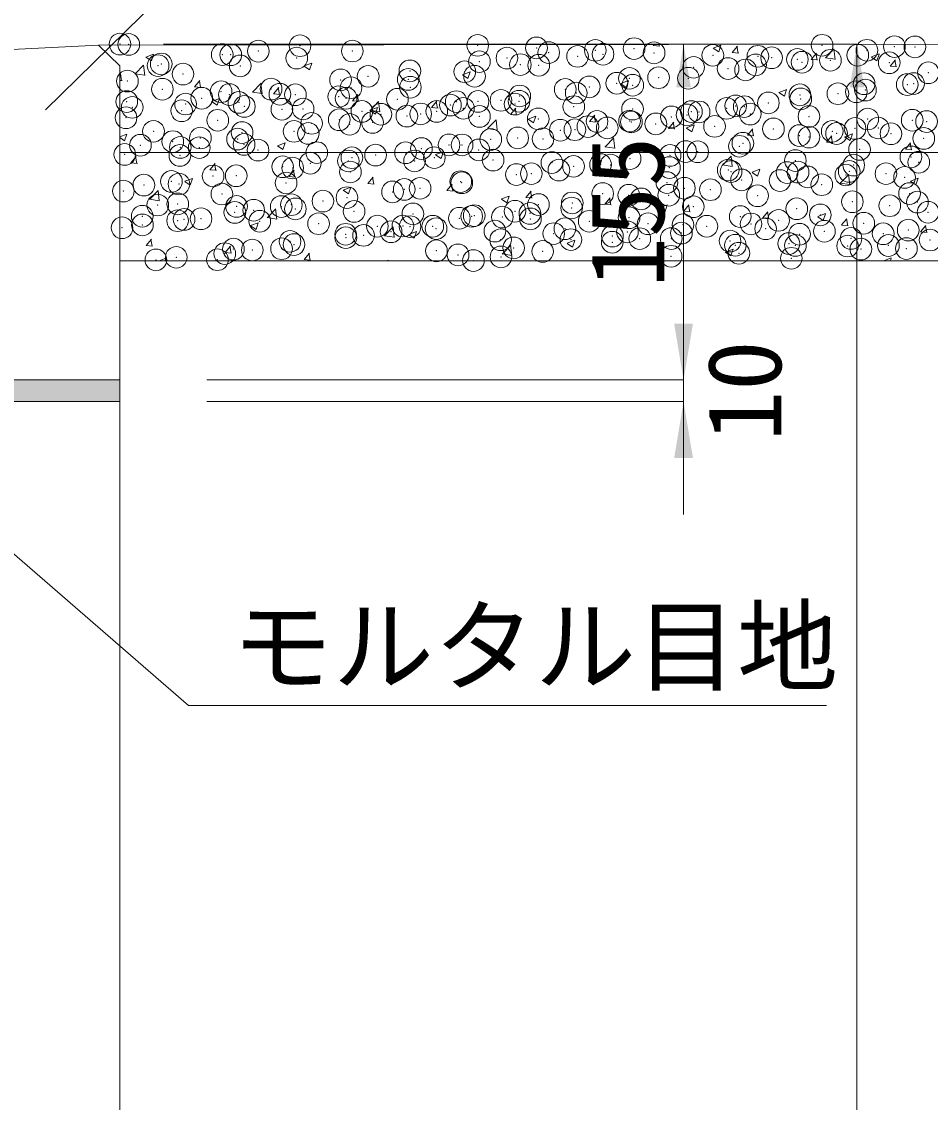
# Model space of a CAD drawing. Units: millimetres at full size, sheet at 1:20; some dimension numbers follow another scale. Extents: x 77366 to 86266, y -8765 to 5947.
# Drawn here: x 79770.4 to 80189.7, y -4796.9 to -4298.2 of the extents above; entities that cross this region are included whole.
import ezdxf
from ezdxf.enums import TextEntityAlignment as Align

# ---------------------------------------------------------------- set-up
doc = ezdxf.new("R2010")
doc.units = ezdxf.units.MM
doc.header["$LTSCALE"] = 20
doc.header["$PDMODE"] = 32
doc.header["$PDSIZE"] = 10
for name, color, linetype, lineweight in [('モルタル', 7, 'Continuous', 13), ('基礎', 7, 'Continuous', 5), ('寸法線', 7, 'Continuous', 13), ('引出線', 4, 'Continuous', 13), ('本体', 2, 'Continuous', 20), ('補助線', 8, 'Continuous', 20)]:
    doc.layers.add(name, color=color, linetype=linetype, lineweight=lineweight)
doc.styles.add('ＭＳ ゴシック', font='')
doc.styles.get('ＭＳ ゴシック').set_extended_font_data('MS Gothic')

# ---------------------------------------------------------------- blocks, each defined once
blk = doc.blocks.new('filled_arrow')
at = {"color": 0, "linetype": 'Continuous', "lineweight": -2}
blk.add_solid([(7.5, 1.25), (0, 0), (7.5, -1.25)], dxfattribs=at)

msp = doc.modelspace()

# ---------------------------------------------------------------- hatches: boundary and pattern name
at = {"layer": 'モルタル'}
msp.add_hatch(color=256, dxfattribs=at).paths.add_polyline_path([(79815.8, -4473.53), (79815.8, -4463.53), (79315.8, -4463.53), (79315.8, -4473.53)])

# ---------------------------------------------------------------- linework, layer by layer
for p, q in [((79835.8, -4308.53), (80155.8, -4308.53)), ((79855.8, -4308.53), (80075.8, -4308.53)), ((80075.8, -4308.53), (80075.8, -4463.53)), ((80155.8, -5473.53), (80155.8, -4308.53)), ((79855.8, -4463.53), (80075.8, -4463.53))]:
    msp.add_line(p, q, dxfattribs=at)
at = {"layer": '基礎', "color": 3, "lineweight": 13}
for p, q in [((79805.81, -4309.03), (80307.36, -4308.53)), ((79815.8, -4358.53), (80307.36, -4358.53)), ((79815.8, -4408.53), (80307.36, -4408.53))]:
    msp.add_line(p, q, dxfattribs=at)
at = {"layer": '基礎'}
for p, q in [((80061.75, -4309.22), (80062.33, -4308.53)), ((80064.57, -4309.53), (80064.38, -4308.53)), ((79827.78, -4314.58), (79831.33, -4313.21)), ((79830.28, -4316.32), (79831.31, -4313.25)), ((80061.75, -4309.23), (80064.79, -4309.49)), ((80089.46, -4310.44), (80091.99, -4312.14)), ((80089.48, -4310.4), (80093.04, -4309.03)), ((80091.99, -4312.14), (80093.02, -4309.07)), ((80098.19, -4312.41), (80100.63, -4309.49)), ((80098.19, -4312.42), (80101.22, -4312.68)), ((80101, -4312.72), (80100.42, -4309.54)), ((80134.62, -4315.6), (80137.07, -4312.68)), ((80137.44, -4315.91), (80136.85, -4312.72)), ((80141.29, -4314.9), (80145.24, -4310.77)), ((80145.75, -4315.6), (80145.19, -4310.78)), ((80162.48, -4314.47), (80166.04, -4313.1)), ((80164.99, -4316.21), (80166.02, -4313.14)), ((79822.73, -4322.34), (79826.68, -4318.21)), ((79827.19, -4323.04), (79826.63, -4318.22)), ((79827.76, -4314.62), (79830.29, -4316.32)), ((79900.78, -4318.65), (79904.34, -4317.28)), ((79903.29, -4320.39), (79904.32, -4317.32)), ((80134.62, -4315.6), (80137.66, -4315.87)), ((80141.25, -4314.82), (80145.77, -4315.52)), ((80162.47, -4314.51), (80164.99, -4316.21)), ((80171.06, -4318.79), (80173.51, -4315.87)), ((80173.88, -4319.1), (80173.29, -4315.91)), ((79815.8, -4322.67), (79816.19, -4322.2)), ((79816.56, -4325.43), (79815.97, -4322.25)), ((79822.69, -4322.26), (79827.21, -4322.96)), ((79900.77, -4318.68), (79903.29, -4320.39)), ((79973.77, -4322.75), (79976.3, -4324.46)), ((79973.79, -4322.72), (79977.35, -4321.35)), ((79976.3, -4324.46), (79977.33, -4321.39)), ((80171.06, -4318.79), (80174.1, -4319.06)), ((79815.8, -4325.3), (79816.78, -4325.39)), ((79850.18, -4328.31), (79852.63, -4325.39)), ((79850.18, -4328.31), (79853.21, -4328.58)), ((79852.99, -4328.62), (79852.41, -4325.43)), ((79876.94, -4330.75), (79880.9, -4326.62)), ((79881.41, -4331.45), (79880.85, -4326.63)), ((79886.61, -4331.5), (79889.06, -4328.58)), ((79889.43, -4331.81), (79888.84, -4328.62)), ((80046.78, -4326.82), (80049.31, -4328.53)), ((80046.8, -4326.78), (80050.35, -4325.42)), ((80049.3, -4328.52), (80050.33, -4325.45)), ((79876.91, -4330.67), (79881.42, -4331.37)), ((79886.61, -4331.5), (79889.65, -4331.77)), ((79923.05, -4334.68), (79925.5, -4331.77)), ((79925.87, -4334.99), (79925.28, -4331.81)), ((80119.78, -4330.89), (80122.31, -4332.59)), ((80119.8, -4330.85), (80123.36, -4329.49)), ((80122.31, -4332.59), (80123.34, -4329.52)), ((79858.08, -4335.07), (79860.61, -4336.77)), ((79858.1, -4335.03), (79861.66, -4333.67)), ((79860.61, -4336.77), (79861.64, -4333.7)), ((79923.05, -4334.69), (79926.09, -4334.95)), ((79931.11, -4339.1), (79934.66, -4337.73)), ((79931.16, -4339.16), (79935.11, -4335.03)), ((79933.61, -4340.84), (79934.64, -4337.77)), ((79935.63, -4339.86), (79935.07, -4335.04)), ((79959.49, -4337.87), (79961.94, -4334.95)), ((79959.49, -4337.88), (79962.52, -4338.14)), ((79962.31, -4338.18), (79961.72, -4335)), ((79995.92, -4341.06), (79998.37, -4338.14)), ((79998.74, -4341.37), (79998.15, -4338.18)), ((79931.09, -4339.14), (79933.62, -4340.84)), ((79931.12, -4339.08), (79935.64, -4339.78)), ((79985.37, -4347.56), (79989.33, -4343.44)), ((79989.84, -4348.27), (79989.28, -4343.45)), ((79995.92, -4341.06), (79998.96, -4341.33)), ((80004.09, -4343.21), (80006.62, -4344.91)), ((80004.11, -4343.17), (80007.67, -4341.8)), ((80006.62, -4344.91), (80007.65, -4341.84)), ((80032.36, -4344.25), (80034.81, -4341.33)), ((80035.18, -4344.56), (80034.59, -4341.37)), ((79985.34, -4347.49), (79989.86, -4348.19)), ((80032.36, -4344.25), (80035.4, -4344.52)), ((80068.8, -4347.44), (80071.25, -4344.52)), ((80068.8, -4347.44), (80071.83, -4347.7)), ((80071.62, -4347.74), (80071.03, -4344.56)), ((80077.1, -4347.27), (80079.63, -4348.98)), ((80077.12, -4347.24), (80080.68, -4345.87)), ((80079.63, -4348.98), (80080.66, -4345.91)), ((80105.23, -4350.62), (80107.68, -4347.7)), ((80108.05, -4350.93), (80107.47, -4347.75)), ((79815.8, -4351.27), (79818.97, -4350.05)), ((79815.8, -4351.72), (79817.93, -4353.16)), ((79817.92, -4353.16), (79818.95, -4350.09)), ((80039.59, -4355.97), (80043.55, -4351.85)), ((80044.06, -4356.68), (80043.5, -4351.85)), ((80105.23, -4350.63), (80108.27, -4350.89)), ((80141.67, -4353.81), (80144.12, -4350.89)), ((80144.49, -4354.12), (80143.9, -4350.94)), ((80150.11, -4351.34), (80152.63, -4353.05)), ((80150.12, -4351.31), (80153.68, -4349.94)), ((80152.63, -4353.05), (80153.66, -4349.98)), ((79888.41, -4355.52), (79890.93, -4357.23)), ((79888.42, -4355.48), (79891.98, -4354.12)), ((79890.93, -4357.23), (79891.96, -4354.16)), ((79961.43, -4359.55), (79964.08, -4358.53)), ((79963.94, -4361.29), (79964.86, -4358.53)), ((79964.08, -4358.53), (79964.99, -4358.19)), ((79964.86, -4358.53), (79964.97, -4358.22)), ((80039.55, -4355.9), (80044.07, -4356.6)), ((80141.67, -4353.81), (80144.71, -4354.08)), ((80178.11, -4357), (80180.56, -4354.08)), ((80178.11, -4357), (80181.14, -4357.27)), ((80180.93, -4357.31), (80180.34, -4354.12)), ((79820.79, -4363.33), (79823.24, -4360.41)), ((79820.79, -4363.34), (79823.82, -4363.6)), ((79823.61, -4363.64), (79823.02, -4360.46)), ((79961.41, -4359.59), (79963.94, -4361.29)), ((80034.43, -4363.62), (80037.99, -4362.26)), ((80036.94, -4365.36), (80037.97, -4362.29)), ((80093.8, -4364.38), (80097.76, -4360.26)), ((80098.27, -4365.09), (80097.71, -4360.26)), ((79857.22, -4366.52), (79859.67, -4363.6)), ((79857.22, -4366.52), (79860.26, -4366.79)), ((79860.04, -4366.83), (79859.46, -4363.64)), ((79893.66, -4369.71), (79896.11, -4366.79)), ((79896.48, -4370.02), (79895.89, -4366.83)), ((80034.42, -4363.66), (80036.94, -4365.36)), ((80093.77, -4364.3), (80098.29, -4365)), ((80107.42, -4367.73), (80109.95, -4369.43)), ((80107.44, -4367.69), (80111, -4366.32)), ((80109.95, -4369.43), (80110.98, -4366.36)), ((79845.72, -4371.91), (79848.25, -4373.61)), ((79845.74, -4371.87), (79849.3, -4370.5)), ((79848.25, -4373.61), (79849.28, -4370.54)), ((79893.66, -4369.71), (79896.7, -4369.98)), ((79930.1, -4372.9), (79932.55, -4369.98)), ((79930.1, -4372.9), (79933.13, -4373.16)), ((79932.92, -4373.2), (79932.33, -4370.02)), ((79966.54, -4376.08), (79968.98, -4373.16)), ((79969.35, -4376.39), (79968.77, -4373.21)), ((80147.98, -4372.71), (80152.5, -4373.41)), ((80148.02, -4372.79), (80151.98, -4368.67)), ((80152.49, -4373.5), (80151.93, -4368.67)), ((80180.43, -4371.8), (80182.96, -4373.5)), ((80180.45, -4371.76), (80184, -4370.39)), ((80182.95, -4373.5), (80183.98, -4370.43)), ((79829.46, -4380.23), (79833.42, -4376.11)), ((79833.93, -4380.94), (79833.37, -4376.11)), ((79918.73, -4375.97), (79921.26, -4377.68)), ((79918.75, -4375.94), (79922.3, -4374.57)), ((79921.25, -4377.68), (79922.28, -4374.61)), ((79966.54, -4376.09), (79969.57, -4376.35)), ((80002.97, -4379.27), (80005.42, -4376.35)), ((80005.79, -4379.58), (80005.2, -4376.4)), ((79829.42, -4380.16), (79833.94, -4380.86)), ((79991.73, -4380.04), (79994.26, -4381.75)), ((79991.75, -4380.01), (79995.31, -4378.64)), ((79994.26, -4381.75), (79995.29, -4378.68)), ((80002.97, -4379.27), (80006.01, -4379.54)), ((80039.41, -4382.46), (80041.86, -4379.54)), ((80039.41, -4382.46), (80042.45, -4382.73)), ((80042.23, -4382.77), (80041.64, -4379.58)), ((80064.76, -4384.07), (80068.31, -4382.71)), ((80067.27, -4385.82), (80068.3, -4382.75)), ((80075.85, -4385.65), (80078.3, -4382.73)), ((80078.66, -4385.96), (80078.08, -4382.77)), ((79883.68, -4388.64), (79887.63, -4384.52)), ((79888.15, -4389.35), (79887.58, -4384.52)), ((80064.74, -4384.11), (80067.27, -4385.82)), ((80075.85, -4385.65), (80078.88, -4385.92)), ((80112.28, -4388.83), (80114.73, -4385.92)), ((80115.1, -4389.14), (80114.51, -4385.96)), ((80137.75, -4388.18), (80140.27, -4389.88)), ((80137.76, -4388.14), (80141.32, -4386.78)), ((80140.27, -4389.88), (80141.3, -4386.81)), ((79876.05, -4392.36), (79878.57, -4394.06)), ((79876.06, -4392.32), (79879.62, -4390.96)), ((79878.57, -4394.06), (79879.6, -4390.99)), ((79883.64, -4388.56), (79888.16, -4389.26)), ((79937.89, -4397.05), (79941.85, -4392.93)), ((79942.36, -4397.76), (79941.8, -4392.93)), ((80112.28, -4388.84), (80115.32, -4389.1)), ((80148.72, -4392.02), (80151.17, -4389.1)), ((80148.72, -4392.03), (80151.76, -4392.29)), ((80151.54, -4392.33), (80150.95, -4389.15)), ((80185.16, -4395.21), (80187.61, -4392.29)), ((80187.97, -4395.52), (80187.39, -4392.34)), ((79937.86, -4396.97), (79942.37, -4397.67)), ((79949.05, -4396.43), (79951.58, -4398.13)), ((79949.07, -4396.39), (79952.63, -4395.03)), ((79951.58, -4398.13), (79952.61, -4395.06)), ((80185.16, -4395.21), (80188.19, -4395.48)), ((79827.84, -4401.54), (79830.29, -4398.62)), ((79827.84, -4401.55), (79830.87, -4401.81)), ((79830.66, -4401.85), (79830.07, -4398.67)), ((79864.27, -4404.73), (79866.72, -4401.81)), ((79867.09, -4405.04), (79866.5, -4401.86)), ((79992.11, -4405.46), (79996.06, -4401.33)), ((79996.58, -4406.16), (79996.02, -4401.34)), ((80022.06, -4400.5), (80024.58, -4402.2)), ((80022.07, -4400.46), (80025.63, -4399.09)), ((80024.58, -4402.2), (80025.61, -4399.13)), ((80095.08, -4404.53), (80098.64, -4403.16)), ((80097.59, -4406.27), (80098.62, -4403.2)), ((79833.83, -4408.53), (79836.94, -4407.34)), ((79836.53, -4408.53), (79836.92, -4407.38)), ((79864.27, -4404.73), (79867.31, -4405)), ((79900.71, -4407.92), (79903.16, -4405)), ((79900.71, -4407.92), (79903.75, -4408.19)), ((79903.53, -4408.23), (79902.94, -4405.04)), ((79939.31, -4408.53), (79939.6, -4408.19)), ((79939.43, -4408.53), (79939.38, -4408.23)), ((79992.07, -4405.38), (79996.59, -4406.08)), ((80095.06, -4404.56), (80097.59, -4406.27)), ((80168.25, -4408.53), (80171.64, -4407.23)), ((80171.2, -4408.53), (80171.62, -4407.27))]:
    msp.add_line(p, q, dxfattribs=at)
for p in [(79819.83, -4308.73), (79862.98, -4313.4), (79866.9, -4313.49), (79879.62, -4311.81), (79898.86, -4309.28), (79922.99, -4311.75), (79980.83, -4309.14), (80007.95, -4310.29), (80013.57, -4312.46), (80035.07, -4311.44), (80038.64, -4313.2), (80052.97, -4310.64), (80062.18, -4312.58), (80139.69, -4309.1), (80156.14, -4313.66), (80160.37, -4311.41), (80173.09, -4309.73), (80182.52, -4309.85), (79833.36, -4318.48), (79834.82, -4317.71), (79871.25, -4318.58), (79897.33, -4315), (79981.62, -4316.66), (79994.33, -4314.99), (80000.5, -4318.02), (80009.02, -4318.28), (80026.89, -4314.21), (80089.3, -4313.73), (80109.05, -4318.16), (80110.07, -4314.18), (80116.42, -4314.87), (80128.29, -4315.63), (80130.48, -4316.91), (80143.54, -4316.02), (80170.66, -4317.17), (79844.87, -4322.39), (79930.29, -4323.42), (79949.53, -4320.89), (79974.84, -4321.28), (79979.39, -4323.37), (80080.44, -4319.27), (80096.33, -4319.84), (80104.4, -4320.49), (80188.72, -4321.79), (79819.21, -4325.64), (79917.58, -4325.09), (79948.76, -4324.85), (79949.76, -4328.45), (80032.29, -4328.27), (80045.01, -4326.59), (80050.81, -4324.35), (80052.35, -4327.55), (80064.25, -4324.06), (80078.01, -4324.3), (80159.09, -4326.87), (80178.96, -4327.24), (80181.91, -4326.76), (79835.35, -4329.37), (79853.54, -4333.52), (79862.46, -4330.52), (79866.25, -4331.85), (79885.49, -4329.32), (79889.58, -4331.67), (79896.72, -4331.91), (79916.7, -4332.81), (79920.14, -4333.54), (79922.38, -4328.66), (80000.21, -4332.49), (80021.19, -4329.44), (80026.27, -4331.13), (80129.47, -4331.96), (80147.01, -4331.44), (80155.52, -4330.57), (80159.72, -4329.77), (79818.94, -4335.05), (79821.45, -4337.75), (79846.06, -4336.2), (79870.63, -4335.49), (79873.17, -4337.34), (79890.51, -4338.62), (79900.29, -4338.49), (79943.82, -4333.96), (79968.25, -4336.7), (79970.94, -4335.1), (79974.23, -4338.19), (79980.97, -4335.02), (79991.56, -4334.52), (79998.05, -4336.25), (79999.89, -4334.93), (80025.17, -4337.4), (80052.29, -4338.54), (80095.68, -4338.2), (80099.84, -4337.04), (80103.78, -4337.4), (80114.92, -4335.67), (80129.86, -4333.82), (79818.59, -4342.55), (79844.25, -4339.3), (79916.93, -4343.46), (79927.41, -4339.64), (79936.17, -4340.92), (79948.14, -4341.76), (79954.53, -4340.78), (79961.94, -4339.61), (79981.65, -4341.93), (80008.77, -4343.07), (80070.22, -4342.13), (80077.39, -4341.21), (80079.41, -4339.69), (80082.97, -4339.87), (80106.53, -4340.83), (80133.65, -4341.98), (80160.76, -4343.12), (79860.89, -4343.71), (79904.21, -4345.13), (79921.76, -4345.57), (79932.31, -4344.69), (80018.93, -4348.3), (80025.65, -4348.04), (80031.64, -4346.63), (80035.88, -4344.22), (80040.59, -4347.22), (80050.88, -4344.1), (80051.74, -4344.46), (80063, -4345.36), (80090.12, -4346.51), (80117.24, -4347.66), (80154.9, -4347.48), (80165.6, -4347.27), (80181.29, -4343.67), (80187.88, -4344.27), (79831.26, -4348.8), (79840.17, -4353.56), (79852.89, -4351.89), (79870.02, -4352.4), (79872.13, -4349.35), (79896.1, -4348.82), (79902.69, -4349.78), (79986.84, -4352.53), (79999.27, -4351.85), (80010.96, -4352.3), (80129.24, -4350.73), (80133.64, -4351.48), (80144.36, -4348.8), (80146.36, -4349.8), (80171.47, -4349.95), (80186.62, -4352.1), (79825.24, -4355.2), (79843.63, -4356.21), (79852.36, -4356.34), (79873.06, -4354.86), (79879.48, -4357.49), (79954.89, -4356.74), (79967.6, -4355.06), (79973.61, -4355.1), (79981.34, -4357.39), (80076.78, -4358.12), (80082.32, -4358.24), (80101.56, -4355.7), (80103.16, -4354.31), (80157, -4357.18), (79817.97, -4359.46), (79843.43, -4359.95), (79903.57, -4363.49), (79906.59, -4358.63), (79921.14, -4362.48), (79922.8, -4360.96), (79933.71, -4359.78), (79947.53, -4358.67), (79951.71, -4362.47), (79960.83, -4360.93), (79987.95, -4362.07), (80015.07, -4363.22), (80051.12, -4361.37), (80069.6, -4359.91), (80127.37, -4362.27), (80180.67, -4360.58), (80184.32, -4363.08), (79890.85, -4365.17), (79895.48, -4365.74), (79922.09, -4367.56), (80005.56, -4368.34), (80018.28, -4366.67), (80025.03, -4364.95), (80037.52, -4364.13), (80042.18, -4364.36), (80069.3, -4365.51), (80096.42, -4366.65), (80097.74, -4367.36), (80123.54, -4367.8), (80128.63, -4367.64), (80152.24, -4367.31), (80154.29, -4364.39), (80169.17, -4368.34), (79839.53, -4371.92), (79843.01, -4373.12), (79858.76, -4369.39), (79869.4, -4369.31), (79892.46, -4372.64), (79972.99, -4372.01), (79973.48, -4372.56), (79998.65, -4368.76), (80068.12, -4372.44), (80102.54, -4371.22), (80120.28, -4371.51), (80133, -4369.84), (80139.54, -4373.42), (80150.66, -4368.95), (80177.77, -4370.09), (79817.35, -4376.37), (79826.81, -4373.6), (79862.83, -4377.73), (79941.52, -4376.77), (79946.91, -4375.59), (79954.24, -4375.1), (80038.49, -4377.53), (80050.5, -4378.28), (80068.96, -4378.27), (80076.16, -4375.03), (80088.2, -4375.74), (80109.92, -4378.51), (80180.05, -4377.49), (79833.21, -4382.81), (79842.46, -4382.3), (79869.58, -4383.45), (79894.86, -4382.65), (79909.44, -4381), (79920.52, -4379.39), (80008.87, -4382.61), (80024.42, -4381.86), (80056.24, -4379.95), (80153.67, -4381.3), (80170.95, -4383.12), (80183.67, -4381.45), (79826.06, -4387.98), (79868.78, -4386.22), (79877.48, -4385.2), (79890.2, -4383.53), (79896.7, -4384.59), (79923.82, -4385.74), (79950.94, -4386.88), (79978.06, -4388.03), (79979.24, -4387.7), (79992.2, -4388.38), (79998.03, -4385.67), (80004.92, -4386.7), (80024.16, -4384.17), (80080.29, -4383.59), (80101.93, -4388.13), (80128.01, -4384.55), (80138.87, -4387.34), (80188.57, -4386.12), (79816.74, -4393.28), (79826.16, -4391.96), (79842.4, -4390.03), (79845.4, -4389.43), (79853.18, -4389.13), (79880.29, -4390.27), (79907.41, -4391.42), (79934.53, -4392.56), (79946.29, -4392.5), (79949.61, -4392.78), (79960.12, -4392.6), (79972.37, -4388.92), (80005.17, -4389.18), (80032.29, -4390.32), (80050.66, -4388.68), (80059.41, -4391.47), (80075.54, -4391.94), (80086.53, -4392.61), (80106.91, -4391.55), (80119.63, -4389.88), (80158.94, -4391.2), (79919.91, -4396.31), (79919.99, -4397.87), (79928.16, -4396.81), (79940.88, -4395.13), (79961.65, -4393.71), (79988.77, -4394.85), (80015.88, -4396), (80021.04, -4393.76), (80043, -4397.15), (80049.88, -4395.19), (80055.59, -4398.31), (80070.12, -4398.29), (80074.83, -4395.77), (80113.65, -4393.76), (80129.32, -4396.29), (80140.76, -4394.9), (80153.05, -4398.21), (80167.88, -4396.05), (80179.44, -4394.4), (79868.16, -4403.13), (79890.36, -4402.95), (79894.25, -4399.56), (79896.08, -4401.03), (79991.41, -4398.85), (79997.41, -4402.58), (80023.8, -4398.77), (80042.87, -4399.98), (80097.24, -4399.44), (80099.69, -4401.37), (80124.36, -4400.58), (80127.39, -4401.47), (80151.48, -4401.73), (80157.59, -4403.16), (80170.31, -4401.48), (80178.59, -4402.87), (80189.55, -4398.95), (79832.36, -4408.12), (79841.78, -4406.94), (79860.74, -4408.04), (79864.12, -4405.24), (79876.84, -4403.56), (79961.79, -4403.94), (79971.76, -4405.83), (79978.84, -4408.41), (79991.55, -4406.74), (80010.79, -4404.21), (80070.07, -4406.46), (80101.31, -4405.04), (80125.51, -4407.38)]:
    msp.add_point(p, dxfattribs=at)
at = {"layer": '寸法線', "lineweight": 9}
for p, q in [((80075.8, -4411.53), (80075.8, -4525.53)), ((79855.8, -4463.53), (80075.8, -4463.53)), ((79855.8, -4473.53), (80075.8, -4473.53))]:
    msp.add_line(p, q, dxfattribs=at)
at = {"layer": '引出線'}
for points in [[(79781.49, -4338.86), (79995.73, -4128.85), (80465.09, -4128.85)], [(79678.66, -4467.52), (79847.38, -4613.73), (80141.67, -4613.73)]]:
    msp.add_lwpolyline(points, dxfattribs=at)
at = {"layer": '本体'}
for p, q in [((79805.81, -4309.03), (79715.8, -4313.53)), ((79805.81, -4309.03), (79815.8, -4318.53)), ((79815.8, -4318.53), (79815.8, -4463.53)), ((79315.8, -4463.53), (79815.8, -4463.53)), ((79815.8, -4463.53), (79815.8, -5473.53)), ((79315.8, -4473.53), (79815.8, -4473.53))]:
    msp.add_line(p, q, dxfattribs=at)
at = {"layer": '補助線'}
msp.add_point((79815.8, -4308.53), dxfattribs=at)

# ---------------------------------------------------------------- block references
at = {"layer": 'モルタル', "xscale": 2.67, "yscale": 2.67}
for p, rotation in [((80075.8, -4308.53), 270), ((80155.8, -4308.53), 270), ((80075.8, -4463.53), 90)]:
    msp.add_blockref('filled_arrow', p, dxfattribs=dict(at, rotation=rotation))
at = {"layer": '寸法線', "lineweight": 9, "xscale": 3.47, "yscale": 3.47}
for p, rotation in [((80075.8, -4463.53), 90), ((80075.8, -4473.53), 270)]:
    msp.add_blockref('filled_arrow', p, dxfattribs=dict(at, rotation=rotation))
at = {"layer": '引出線', "xscale": 0.133, "yscale": 0.133, "rotation": 44.4}
msp.add_blockref('filled_arrow', (79781.49, -4338.86), dxfattribs=at)

# ---------------------------------------------------------------- texts
at = {"layer": 'モルタル', "style": 'ＭＳ ゴシック'}
msp.add_text('155', height=34.18, rotation=90, dxfattribs=at).set_placement((80049.8, -4386.03), align=Align.MIDDLE_CENTER)
at = {"layer": '寸法線', "style": 'ＭＳ ゴシック'}
msp.add_text('10', height=34.18, rotation=90, dxfattribs=at).set_placement((80103.8, -4468.53), align=Align.MIDDLE_CENTER)
at = {"layer": '引出線', "style": 'ＭＳ ゴシック'}
msp.add_text('モルタル目地', height=34.18, dxfattribs=at).set_placement((79867.38, -4569.25), align=Align.TOP_LEFT)

doc.saveas('drawing.dxf')
